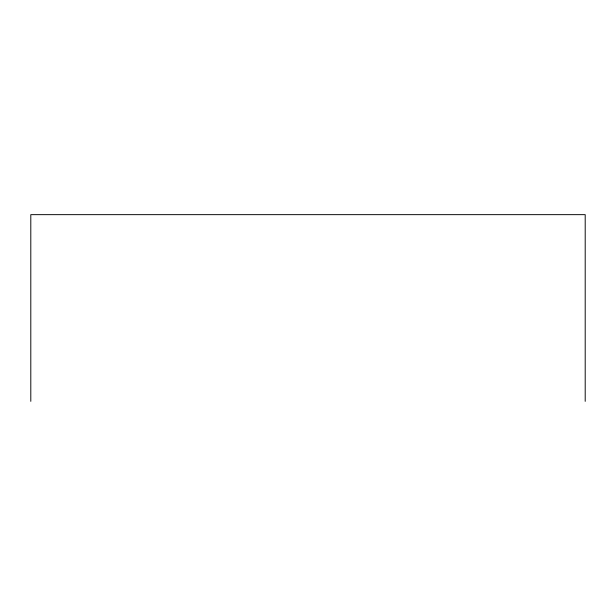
<?xml version="1.0" encoding="UTF-8"?>
<svg xmlns="http://www.w3.org/2000/svg" width="616" height="616" viewBox="0 0 616 616"><rect width="100%" height="100%" fill="white"/><g stroke="black" fill="none" stroke-linecap="round" stroke-linejoin="round"><path stroke-width="0.92" d="M585.2 401.347L585.2 214.653L30.8 214.653L30.8 401.347"/></g></svg>
